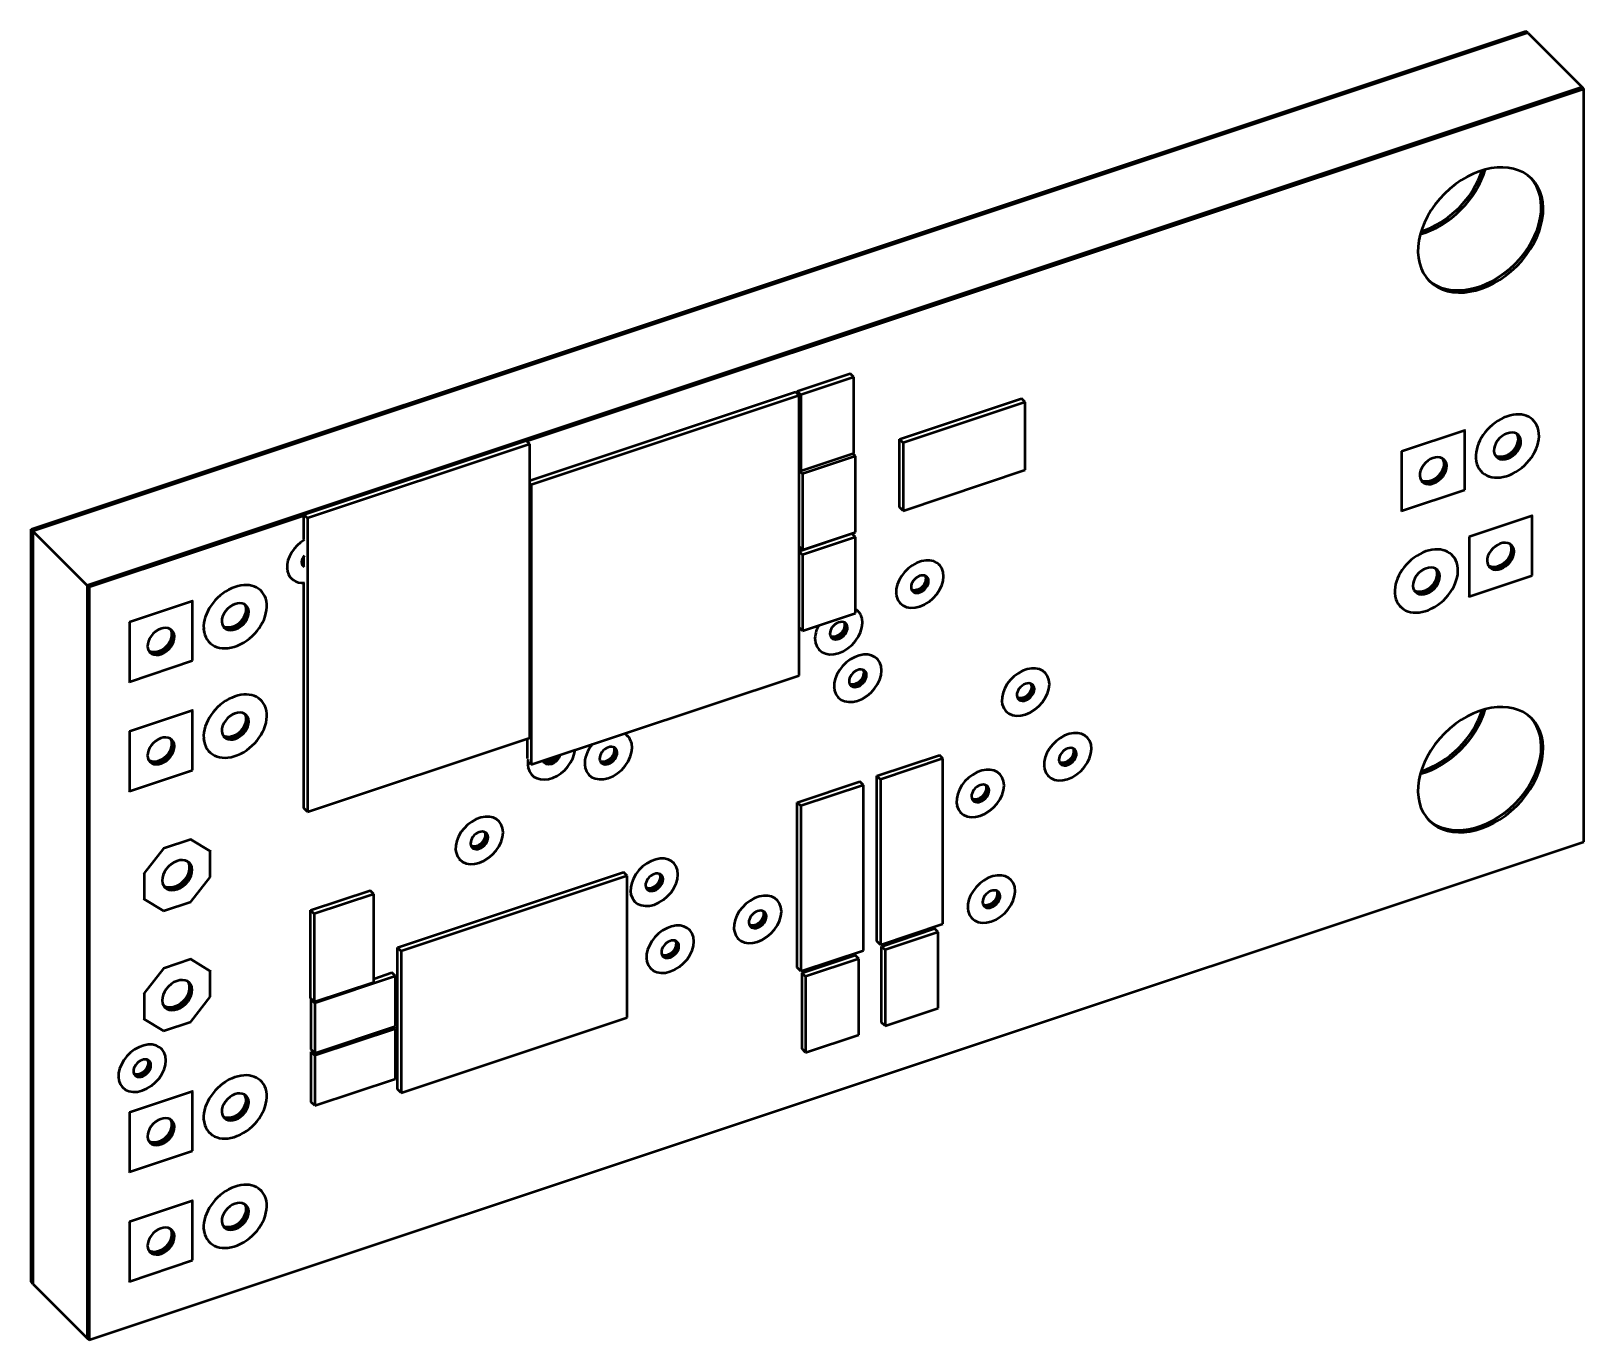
# Model space of a CAD drawing. Header units: millimetres. Extents: x 114 to 308, y 62 to 248.
# Drawn here: x 113.5 to 167.2, y 169.6 to 214.9 of the extents above; entities that cross this region are included whole.
import ezdxf

# ---------------------------------------------------------------- set-up
doc = ezdxf.new("R2010")
doc.units = ezdxf.units.MM
doc.header["$LTSCALE"] = 0.75
doc.layers.add('Visible', color=7, linetype='Continuous', lineweight=50)

msp = doc.modelspace()

# ---------------------------------------------------------------- linework, layer by layer
at = {"layer": 'Visible', "extrusion": (-0.707107, 0.408248, -0.57735)}
for p, q in [((113.513, 197.647, -57.629), (165.206, 214.878, -81.998)), ((165.272, 214.813, -81.905), (113.579, 197.582, -57.536)), ((165.272, 214.813, -81.905), (113.579, 197.582, -57.536)), ((165.272, 214.813, -81.905), (165.206, 214.878, -81.998)), ((165.272, 214.813, -81.905), (167.147, 212.938, -79.253)), ((167.147, 212.938, -79.253), (115.454, 195.707, -54.885)), ((167.147, 212.938, -79.253), (115.454, 195.707, -54.885)), ((167.213, 212.872, -79.16), (130.666, 200.69, -61.932)), ((167.147, 212.938, -79.253), (167.213, 212.872, -79.16)), ((167.213, 186.845, -97.565), (167.213, 212.872, -79.16)), ((140.008, 202.423, -67.313), (141.844, 203.035, -68.178)), ((141.969, 202.91, -68.002), (141.844, 203.035, -68.178)), ((141.969, 202.91, -68.002), (140.133, 202.298, -67.136)), ((141.969, 200.28, -69.861), (141.969, 202.91, -68.002)), ((130.761, 199.335, -62.958), (139.95, 202.398, -67.289)), ((140.075, 202.273, -67.113), (130.809, 199.184, -62.744)), ((140.075, 202.273, -67.113), (139.95, 202.398, -67.289)), ((140.008, 202.34, -67.371), (140.008, 202.423, -67.313)), ((140.133, 202.298, -67.136), (140.008, 202.423, -67.313)), ((140.075, 192.597, -73.954), (140.075, 202.273, -67.113)), ((140.133, 202.298, -67.136), (140.133, 199.668, -68.995)), ((143.545, 200.764, -70.986), (147.767, 202.172, -72.976)), ((147.892, 202.047, -72.799), (143.67, 200.639, -70.809)), ((147.892, 202.047, -72.799), (147.767, 202.172, -72.976)), ((147.892, 199.699, -74.459), (147.892, 202.047, -72.799)), ((165.438, 201.443, -85.987), (165.46, 201.421, -85.956)), ((163.091, 201.066, -84.533), (160.909, 200.338, -83.504)), ((163.069, 201.087, -84.564), (163.091, 201.066, -84.533)), ((163.091, 199.008, -85.988), (163.091, 201.066, -84.533)), ((122.95, 198.158, -58.266), (130.636, 200.72, -61.89)), ((130.761, 200.595, -61.713), (123.075, 198.033, -58.09)), ((130.761, 200.595, -61.713), (130.636, 200.72, -61.89)), ((130.761, 190.442, -68.892), (130.761, 200.595, -61.713)), ((143.545, 198.417, -72.646), (143.545, 200.764, -70.986)), ((143.67, 200.639, -70.809), (143.545, 200.764, -70.986)), ((143.67, 200.639, -70.809), (143.67, 198.292, -72.469)), ((160.887, 200.36, -83.535), (160.909, 200.338, -83.504)), ((160.909, 200.338, -83.504), (160.909, 198.281, -84.959)), ((140.133, 199.668, -68.995), (141.969, 200.28, -69.861)), ((142.024, 200.18, -69.971), (140.188, 199.568, -69.105)), ((142.024, 200.18, -69.971), (141.935, 200.269, -70.097)), ((142.024, 197.551, -71.83), (142.024, 200.18, -69.971)), ((163.454, 200.129, -85.513), (163.476, 200.107, -85.482)), ((163.468, 200.019, -85.601), (163.49, 199.997, -85.57)), ((163.476, 200.107, -85.482), (163.49, 199.997, -85.57)), ((130.809, 199.184, -62.744), (130.761, 199.232, -62.812)), ((140.133, 199.668, -68.995), (140.075, 199.726, -69.077)), ((140.075, 199.697, -69.288), (140.097, 199.704, -69.298)), ((140.188, 199.568, -69.105), (140.075, 199.681, -69.265)), ((140.188, 199.568, -69.105), (140.188, 196.939, -70.964)), ((143.67, 198.292, -72.469), (147.892, 199.699, -74.459)), ((163.653, 199.658, -85.987), (163.675, 199.636, -85.956)), ((130.809, 199.184, -62.744), (130.809, 189.509, -69.586)), ((160.909, 198.281, -84.959), (163.091, 199.008, -85.988)), ((122.95, 197.31, -58.866), (122.95, 198.158, -58.266)), ((123.075, 198.033, -58.09), (122.95, 198.158, -58.266)), ((143.67, 198.292, -72.469), (143.545, 198.417, -72.646)), ((160.887, 198.302, -84.99), (160.909, 198.281, -84.959)), ((113.579, 197.582, -57.536), (113.513, 197.647, -57.629)), ((113.513, 171.62, -76.033), (113.513, 197.647, -57.629)), ((122.95, 198.118, -58.295), (115.52, 195.641, -54.792)), ((123.075, 198.033, -58.09), (123.075, 187.88, -65.269)), ((165.421, 198.109, -88.271), (163.239, 197.382, -87.242)), ((165.399, 198.131, -88.302), (165.421, 198.109, -88.271)), ((165.421, 196.052, -89.726), (165.421, 198.109, -88.271)), ((113.579, 197.582, -57.536), (113.579, 171.554, -75.941)), ((113.579, 197.582, -57.536), (115.454, 195.707, -54.885)), ((113.579, 197.582, -57.536), (113.579, 171.554, -75.941)), ((140.075, 196.897, -71.267), (141.899, 197.505, -72.127)), ((140.188, 196.939, -70.964), (142.024, 197.551, -71.83)), ((142.024, 197.38, -71.95), (140.188, 196.768, -71.085)), ((142.024, 197.38, -71.95), (141.899, 197.505, -72.127)), ((142.024, 194.751, -73.809), (142.024, 197.38, -71.95)), ((163.217, 197.404, -87.273), (163.239, 197.382, -87.242)), ((163.239, 197.382, -87.242), (163.239, 195.324, -88.697)), ((122.95, 196.36, -59.538), (122.95, 196.713, -59.288)), ((140.188, 196.939, -70.964), (140.075, 197.052, -71.124)), ((140.188, 196.768, -71.085), (140.075, 196.881, -71.245)), ((140.188, 196.768, -71.085), (140.188, 194.139, -72.944)), ((162.633, 196.775, -87.305), (162.655, 196.753, -87.274)), ((122.345, 196.31, -59.145), (122.367, 196.288, -59.114)), ((122.359, 196.215, -59.223), (122.381, 196.193, -59.192)), ((122.367, 196.288, -59.114), (122.381, 196.193, -59.192)), ((144.896, 196.444, -74.997), (144.918, 196.422, -74.966)), ((163.239, 195.324, -88.697), (165.421, 196.052, -89.726)), ((115.454, 195.707, -54.885), (115.454, 169.679, -73.289)), ((115.454, 195.707, -54.885), (115.454, 169.679, -73.289)), ((115.454, 195.707, -54.885), (115.52, 195.641, -54.792)), ((115.52, 195.641, -54.792), (115.52, 169.614, -73.196)), ((121.444, 195.541, -59.052), (121.466, 195.519, -59.021)), ((122.494, 195.964, -59.495), (122.515, 195.942, -59.464)), ((122.95, 188.005, -65.446), (122.95, 195.792, -59.939)), ((119.097, 195.163, -57.598), (116.915, 194.436, -56.569)), ((119.075, 195.185, -57.629), (119.097, 195.163, -57.598)), ((119.097, 193.106, -59.053), (119.097, 195.163, -57.598)), ((143.407, 195.45, -74.646), (143.429, 195.428, -74.616)), ((143.421, 195.354, -74.724), (143.443, 195.333, -74.693)), ((143.429, 195.428, -74.616), (143.443, 195.333, -74.693)), ((143.556, 195.104, -74.997), (143.578, 195.082, -74.966)), ((160.65, 195.461, -86.831), (160.672, 195.439, -86.8)), ((160.663, 195.351, -86.919), (160.685, 195.329, -86.888)), ((160.672, 195.439, -86.8), (160.685, 195.329, -86.888)), ((160.849, 194.991, -87.305), (160.87, 194.969, -87.274)), ((163.217, 195.346, -88.728), (163.239, 195.324, -88.697)), ((116.893, 194.458, -56.6), (116.915, 194.436, -56.569)), ((116.915, 194.436, -56.569), (116.915, 192.378, -58.024)), ((140.188, 194.139, -72.944), (142.024, 194.751, -73.809)), ((142.091, 194.835, -74.151), (142.113, 194.813, -74.12)), ((119.46, 194.227, -58.579), (119.482, 194.205, -58.548)), ((119.474, 194.117, -58.666), (119.496, 194.095, -58.635)), ((119.482, 194.205, -58.548), (119.496, 194.095, -58.635)), ((140.188, 194.139, -72.944), (140.075, 194.252, -73.104)), ((119.659, 193.756, -59.052), (119.681, 193.734, -59.021)), ((140.602, 193.841, -73.801), (140.624, 193.819, -73.77)), ((140.616, 193.746, -73.878), (140.638, 193.724, -73.848)), ((140.624, 193.819, -73.77), (140.638, 193.724, -73.848)), ((140.751, 193.495, -74.151), (140.773, 193.473, -74.12)), ((116.915, 192.378, -58.024), (119.097, 193.106, -59.053)), ((142.751, 193.188, -75.782), (142.773, 193.166, -75.751)), ((116.893, 192.4, -58.055), (116.915, 192.378, -58.024)), ((130.809, 189.509, -69.586), (140.075, 192.597, -73.954)), ((148.553, 192.71, -80.223), (148.575, 192.689, -80.192)), ((121.444, 191.756, -61.728), (121.466, 191.734, -61.697)), ((141.262, 192.195, -75.432), (141.284, 192.173, -75.401)), ((141.276, 192.099, -75.509), (141.298, 192.077, -75.478)), ((141.284, 192.173, -75.401), (141.298, 192.077, -75.478)), ((141.411, 191.848, -75.782), (141.433, 191.826, -75.751)), ((147.064, 191.717, -79.872), (147.086, 191.695, -79.841)), ((119.097, 191.378, -60.274), (116.915, 190.651, -59.245)), ((119.075, 191.4, -60.305), (119.097, 191.378, -60.274)), ((119.097, 189.321, -61.729), (119.097, 191.378, -60.274)), ((147.078, 191.621, -79.95), (147.1, 191.599, -79.919)), ((147.086, 191.695, -79.841), (147.1, 191.599, -79.919)), ((147.213, 191.37, -80.223), (147.235, 191.349, -80.192)), ((116.893, 190.673, -59.276), (116.915, 190.651, -59.245)), ((116.915, 190.651, -59.245), (116.915, 188.593, -60.7)), ((119.46, 190.442, -61.255), (119.482, 190.42, -61.224)), ((119.474, 190.332, -61.343), (119.496, 190.31, -61.312)), ((119.482, 190.42, -61.224), (119.496, 190.31, -61.312)), ((123.075, 187.88, -65.269), (130.761, 190.442, -68.892)), ((130.684, 189.72, -69.701), (130.684, 190.416, -69.209)), ((134.126, 190.513, -71.575), (134.148, 190.491, -71.544)), ((150.01, 190.475, -82.834), (150.032, 190.453, -82.803)), ((119.659, 189.971, -61.728), (119.681, 189.949, -61.697)), ((130.809, 189.509, -69.586), (130.706, 189.612, -69.732)), ((142.758, 189.121, -78.663), (144.923, 189.842, -79.684)), ((145.048, 189.717, -79.507), (142.883, 188.996, -78.487)), ((145.048, 189.717, -79.507), (144.923, 189.842, -79.684)), ((145.048, 184.002, -83.549), (145.048, 189.717, -79.507)), ((116.915, 188.593, -60.7), (119.097, 189.321, -61.729)), ((130.669, 189.513, -69.838), (130.691, 189.491, -69.807)), ((130.683, 189.417, -69.915), (130.705, 189.395, -69.885)), ((130.691, 189.491, -69.807), (130.705, 189.395, -69.885)), ((130.818, 189.166, -70.188), (130.84, 189.145, -70.157)), ((132.637, 189.52, -71.224), (132.659, 189.498, -71.193)), ((132.651, 189.424, -71.302), (132.673, 189.402, -71.271)), ((132.659, 189.498, -71.193), (132.673, 189.402, -71.271)), ((132.786, 189.173, -71.575), (132.808, 189.151, -71.544)), ((142.758, 183.405, -82.705), (142.758, 189.121, -78.663)), ((142.883, 188.996, -78.487), (142.758, 189.121, -78.663)), ((146.985, 189.208, -81.591), (147.007, 189.186, -81.56)), ((148.521, 189.481, -82.483), (148.543, 189.46, -82.452)), ((148.535, 189.386, -82.561), (148.557, 189.364, -82.53)), ((148.543, 189.46, -82.452), (148.557, 189.364, -82.53)), ((148.67, 189.135, -82.834), (148.692, 189.113, -82.803)), ((116.893, 188.615, -60.731), (116.915, 188.593, -60.7)), ((140.009, 188.204, -77.367), (142.174, 188.926, -78.388)), ((142.299, 188.801, -78.211), (140.134, 188.079, -77.19)), ((142.299, 188.801, -78.211), (142.174, 188.926, -78.388)), ((142.299, 183.085, -82.252), (142.299, 188.801, -78.211)), ((142.883, 188.996, -78.487), (142.883, 183.28, -82.528)), ((123.075, 187.88, -65.269), (122.95, 188.005, -65.446)), ((140.009, 182.489, -81.409), (140.009, 188.204, -77.367)), ((140.134, 188.079, -77.19), (140.009, 188.204, -77.367)), ((140.134, 188.079, -77.19), (140.134, 182.364, -81.232)), ((145.497, 188.214, -81.241), (145.519, 188.192, -81.21)), ((145.511, 188.118, -81.318), (145.533, 188.096, -81.287)), ((145.519, 188.192, -81.21), (145.533, 188.096, -81.287)), ((129.663, 187.581, -70.492), (129.685, 187.559, -70.461)), ((145.645, 187.868, -81.591), (145.667, 187.846, -81.56)), ((119.04, 186.926, -63.383), (118.092, 186.609, -62.935)), ((119.019, 186.947, -63.414), (119.04, 186.926, -63.383)), ((119.711, 186.517, -64.146), (119.04, 186.926, -63.383)), ((115.52, 169.614, -73.196), (167.213, 186.845, -97.565)), ((118.092, 186.609, -62.935), (117.421, 185.753, -63.066)), ((118.07, 186.631, -62.966), (118.092, 186.609, -62.935)), ((119.69, 186.539, -64.177), (119.711, 186.517, -64.146)), ((119.711, 185.622, -64.779), (119.711, 186.517, -64.146)), ((128.174, 186.588, -70.142), (128.196, 186.566, -70.111)), ((128.188, 186.492, -70.219), (128.21, 186.47, -70.188)), ((128.196, 186.566, -70.111), (128.21, 186.47, -70.188)), ((128.323, 186.241, -70.492), (128.345, 186.219, -70.461)), ((135.712, 186.135, -75.792), (135.734, 186.113, -75.761)), ((117.399, 185.775, -63.097), (117.421, 185.753, -63.066)), ((117.421, 185.753, -63.066), (117.421, 184.859, -63.699)), ((119.04, 184.766, -64.91), (119.711, 185.622, -64.779)), ((126.188, 183.189, -71.141), (133.997, 185.792, -74.822)), ((134.122, 185.667, -74.645), (126.313, 183.064, -70.964)), ((134.122, 185.667, -74.645), (133.997, 185.792, -74.822)), ((134.122, 180.768, -78.109), (134.122, 185.667, -74.645)), ((147.37, 185.551, -84.449), (147.392, 185.529, -84.418)), ((117.399, 184.88, -63.73), (117.421, 184.859, -63.699)), ((117.421, 184.859, -63.699), (118.092, 184.45, -64.462)), ((118.092, 184.45, -64.462), (119.04, 184.766, -64.91)), ((123.18, 184.472, -68.106), (125.237, 185.158, -69.076)), ((125.362, 185.033, -68.899), (123.305, 184.347, -67.93)), ((125.362, 185.033, -68.899), (125.237, 185.158, -69.076)), ((125.362, 181.991, -71.05), (125.362, 185.033, -68.899)), ((134.223, 185.141, -75.442), (134.245, 185.119, -75.411)), ((134.237, 185.046, -75.52), (134.259, 185.024, -75.489)), ((134.245, 185.119, -75.411), (134.259, 185.024, -75.489)), ((134.372, 184.795, -75.792), (134.394, 184.773, -75.761)), ((139.287, 184.849, -79.229), (139.308, 184.827, -79.198)), ((123.18, 181.431, -70.257), (123.18, 184.472, -68.106)), ((123.305, 184.347, -67.93), (123.18, 184.472, -68.106)), ((123.305, 184.347, -67.93), (123.305, 181.306, -70.08)), ((145.882, 184.557, -84.099), (145.903, 184.536, -84.068)), ((145.896, 184.462, -84.176), (145.917, 184.44, -84.145)), ((145.903, 184.536, -84.068), (145.917, 184.44, -84.145)), ((146.03, 184.211, -84.449), (146.052, 184.189, -84.418)), ((136.262, 183.818, -77.819), (136.284, 183.796, -77.788)), ((137.798, 183.855, -78.879), (137.82, 183.834, -78.848)), ((137.812, 183.76, -78.956), (137.834, 183.738, -78.925)), ((137.82, 183.834, -78.848), (137.834, 183.738, -78.925)), ((142.883, 183.28, -82.528), (145.048, 184.002, -83.549)), ((142.923, 183.225, -82.948), (144.759, 183.837, -83.814)), ((144.884, 183.712, -83.637), (143.048, 183.1, -82.772)), ((144.884, 183.712, -83.637), (144.759, 183.837, -83.814)), ((144.884, 181.083, -85.496), (144.884, 183.712, -83.637)), ((126.188, 178.29, -74.605), (126.188, 183.189, -71.141)), ((126.313, 183.064, -70.964), (126.188, 183.189, -71.141)), ((137.947, 183.509, -79.229), (137.968, 183.487, -79.198)), ((142.883, 183.28, -82.528), (142.758, 183.405, -82.705)), ((142.923, 180.596, -84.807), (142.923, 183.225, -82.948)), ((143.048, 183.1, -82.772), (142.923, 183.225, -82.948)), ((119.04, 182.778, -66.316), (118.092, 182.462, -65.868)), ((119.019, 182.8, -66.346), (119.04, 182.778, -66.316)), ((119.711, 182.369, -67.079), (119.04, 182.778, -66.316)), ((126.313, 183.064, -70.964), (126.313, 178.165, -74.428)), ((134.773, 182.825, -77.469), (134.795, 182.803, -77.438)), ((134.787, 182.729, -77.546), (134.809, 182.707, -77.515)), ((134.795, 182.803, -77.438), (134.809, 182.707, -77.515)), ((140.134, 182.364, -81.232), (142.299, 183.085, -82.252)), ((140.173, 182.309, -81.652), (142.009, 182.921, -82.518)), ((142.134, 182.796, -82.341), (140.298, 182.184, -81.475)), ((142.134, 182.796, -82.341), (142.009, 182.921, -82.518)), ((142.134, 180.167, -84.2), (142.134, 182.796, -82.341)), ((143.048, 183.1, -82.772), (143.048, 180.471, -84.631)), ((118.092, 182.462, -65.868), (117.421, 181.605, -65.999)), ((118.07, 182.483, -65.899), (118.092, 182.462, -65.868)), ((119.69, 182.391, -67.11), (119.711, 182.369, -67.079)), ((119.711, 181.474, -67.712), (119.711, 182.369, -67.079)), ((126.113, 182.191, -71.44), (123.324, 181.261, -70.125)), ((125.362, 182.107, -71.321), (125.988, 182.316, -71.616)), ((126.113, 182.191, -71.44), (125.988, 182.316, -71.616)), ((126.113, 180.46, -72.664), (126.113, 182.191, -71.44)), ((134.922, 182.478, -77.819), (134.944, 182.456, -77.788)), ((140.134, 182.364, -81.232), (140.009, 182.489, -81.409)), ((140.173, 179.68, -83.511), (140.173, 182.309, -81.652)), ((140.298, 182.184, -81.475), (140.173, 182.309, -81.652)), ((140.298, 182.184, -81.475), (140.298, 179.555, -83.334)), ((117.399, 181.627, -66.03), (117.421, 181.605, -65.999)), ((117.421, 181.605, -65.999), (117.421, 180.711, -66.632)), ((123.305, 181.306, -70.08), (125.362, 181.991, -71.05)), ((119.04, 180.618, -67.843), (119.711, 181.474, -67.712)), ((123.305, 181.306, -70.08), (123.18, 181.431, -70.257)), ((123.199, 181.386, -70.302), (123.218, 181.393, -70.311)), ((123.199, 179.655, -71.526), (123.199, 181.386, -70.302)), ((123.324, 181.261, -70.125), (123.199, 181.386, -70.302)), ((123.324, 181.261, -70.125), (123.324, 179.53, -71.349)), ((143.048, 180.471, -84.631), (144.884, 181.083, -85.496)), ((117.399, 180.733, -66.663), (117.421, 180.711, -66.632)), ((117.421, 180.711, -66.632), (118.092, 180.302, -67.395)), ((118.092, 180.302, -67.395), (119.04, 180.618, -67.843)), ((123.324, 179.53, -71.349), (126.113, 180.46, -72.664)), ((126.113, 180.376, -72.723), (126.05, 180.439, -72.812)), ((126.313, 178.165, -74.428), (134.122, 180.768, -78.109)), ((143.048, 180.471, -84.631), (142.923, 180.596, -84.807)), ((126.113, 180.376, -72.723), (123.324, 179.447, -71.408)), ((126.113, 178.645, -73.947), (126.113, 180.376, -72.723)), ((140.298, 179.555, -83.334), (142.134, 180.167, -84.2)), ((118.004, 179.703, -67.819), (118.026, 179.681, -67.788)), ((123.324, 179.53, -71.349), (123.199, 179.655, -71.526)), ((123.199, 179.572, -71.585), (123.262, 179.593, -71.615)), ((123.199, 177.841, -72.809), (123.199, 179.572, -71.585)), ((123.324, 179.447, -71.408), (123.199, 179.572, -71.585)), ((123.324, 179.447, -71.408), (123.324, 177.716, -72.632)), ((140.298, 179.555, -83.334), (140.173, 179.68, -83.511)), ((116.516, 178.709, -67.469), (116.537, 178.687, -67.438)), ((116.53, 178.613, -67.547), (116.551, 178.592, -67.516)), ((116.537, 178.687, -67.438), (116.551, 178.592, -67.516)), ((116.664, 178.363, -67.819), (116.686, 178.341, -67.788)), ((121.444, 178.586, -71.04), (121.466, 178.565, -71.01)), ((123.324, 177.716, -72.632), (126.113, 178.645, -73.947)), ((126.313, 178.165, -74.428), (126.188, 178.29, -74.605)), ((119.097, 178.209, -69.586), (116.915, 177.482, -68.557)), ((119.075, 178.231, -69.617), (119.097, 178.209, -69.586)), ((119.097, 176.151, -71.041), (119.097, 178.209, -69.586)), ((123.324, 177.716, -72.632), (123.199, 177.841, -72.809)), ((116.893, 177.503, -68.588), (116.915, 177.482, -68.557)), ((116.915, 177.482, -68.557), (116.915, 175.424, -70.012)), ((119.46, 177.273, -70.567), (119.482, 177.251, -70.536)), ((119.482, 177.251, -70.536), (119.496, 177.14, -70.624)), ((119.474, 177.162, -70.655), (119.496, 177.14, -70.624)), ((119.659, 176.802, -71.04), (119.681, 176.78, -71.01)), ((116.915, 175.424, -70.012), (119.097, 176.151, -71.041)), ((116.893, 175.446, -70.043), (116.915, 175.424, -70.012)), ((121.444, 174.802, -73.717), (121.466, 174.78, -73.686)), ((119.097, 174.424, -72.263), (116.915, 173.697, -71.234)), ((119.075, 174.446, -72.293), (119.097, 174.424, -72.263)), ((119.097, 172.367, -73.717), (119.097, 174.424, -72.263)), ((116.893, 173.719, -71.265), (116.915, 173.697, -71.234)), ((116.915, 173.697, -71.234), (116.915, 171.639, -72.689)), ((119.46, 173.488, -73.243), (119.482, 173.466, -73.212)), ((119.482, 173.466, -73.212), (119.496, 173.356, -73.3)), ((119.474, 173.377, -73.331), (119.496, 173.356, -73.3)), ((119.659, 173.017, -73.717), (119.681, 172.995, -73.686)), ((116.915, 171.639, -72.689), (119.097, 172.367, -73.717)), ((113.579, 171.554, -75.941), (113.513, 171.62, -76.033)), ((113.579, 171.554, -75.941), (115.454, 169.679, -73.289)), ((116.893, 171.661, -72.72), (116.915, 171.639, -72.689)), ((115.454, 169.679, -73.289), (115.52, 169.614, -73.196))]:
    msp.add_line(p, q, dxfattribs=at)
at = {"layer": 'Visible', "extrusion": (-0.5, 0.5, -0.707107)}
for centre, radius in [((-262.788, -34.443, 78.805), 2.5), ((-258.162, -42.799, 78.761), 0.538), ((-255.742, -41.088, 78.761), 0.538), ((-255.299, -46.374, 78.761), 0.538), ((-240.416, -27.257, 78.761), 0.35), ((-252.878, -44.663, 78.761), 0.538), ((-222.88, -4.708, 78.761), 0.538), ((-237.295, -26.061, 78.761), 0.35), ((-220.459, -2.996, 78.761), 0.538), ((-236.597, -28.367, 78.761), 0.35), ((-240.362, -34.647, 78.761), 0.35), ((-249.589, -53.108, 78.805), 2.5), ((-220.204, -8.493, 78.761), 0.538), ((-217.783, -6.781, 78.761), 0.538), ((-228.607, -22.417, 78.761), 0.35), ((-239.812, -38.34, 78.761), 0.35), ((-236.777, -36.583, 78.761), 0.35), ((-223.378, -20.886, 78.761), 0.35), ((-215.14, -11.639, 78.761), 0.6), ((-226.632, -28.382, 78.761), 0.35), ((-234.463, -40.624, 78.761), 0.35), ((-228.251, -33.242, 78.761), 0.35), ((-225.383, -31.248, 78.761), 0.35), ((-212.207, -15.787, 78.761), 0.6), ((-209.563, -17.106, 78.761), 0.35), ((-210.891, -21.662, 78.761), 0.538), ((-208.471, -19.95, 78.761), 0.538), ((-208.215, -25.447, 78.761), 0.538), ((-205.795, -23.735, 78.761), 0.538)]:
    msp.add_circle(centre, radius, dxfattribs=at)
at = {"layer": 'Visible', "extrusion": (0.5, -0.5, 0.707107)}
for centre, radius, start, end in [((262.788, -34.443, -82.686), 2.5, 230.9185, 309.0815), ((262.788, -34.443, -82.817), 2.5, 233.3695, 306.6305), ((262.788, -34.443, -78.936), 2.5, 181.5042, 358.4958), ((258.162, -42.799, -78.761), 1.262, 334.3785, 147.9498), ((258.162, -42.799, -78.761), 1.262, 154.3785, 334.3785), ((258.162, -42.799, -78.936), 0.538, 189.3689, 350.6311), ((258.162, -42.799, -78.936), 0.538, 189.3689, 350.6311), ((258.162, -42.799, -78.848), 0.537, 184.6688, 355.3312), ((255.742, -41.088, -78.936), 0.537, 189.3689, 350.6311), ((255.742, -41.088, -78.936), 0.537, 189.3689, 350.6311), ((255.742, -41.088, -78.848), 0.538, 184.6688, 355.3312), ((226.131, -5.334, -78.761), 0.948, 69.8146, 148.4854), ((252.878, -44.663, -78.761), 1.262, 334.3785, 147.9498), ((255.299, -46.374, -78.936), 0.538, 189.3689, 350.6311), ((255.299, -46.374, -78.936), 0.538, 189.3689, 350.6311), ((255.299, -46.374, -78.848), 0.538, 184.6688, 355.3312), ((240.416, -27.257, -78.761), 0.948, 335.9855, 148.4854), ((226.131, -5.334, -78.761), 0.948, 155.9855, 219.6566), ((226.131, -5.334, -78.936), 0.35, 194.4775, 205.5409), ((226.131, -5.334, -78.936), 0.35, 194.4775, 205.5409), ((226.131, -5.334, -78.848), 0.35, 187.1808, 195.5291), ((240.416, -27.257, -78.761), 0.948, 155.9855, 335.9855), ((240.416, -27.257, -78.936), 0.35, 194.4775, 345.5225), ((240.416, -27.257, -78.936), 0.35, 194.4775, 345.5225), ((240.416, -27.257, -78.848), 0.35, 187.1808, 352.8192), ((252.878, -44.663, -78.761), 1.262, 154.3785, 334.3785), ((252.878, -44.663, -78.936), 0.537, 189.3689, 350.6311), ((252.878, -44.663, -78.936), 0.537, 189.3689, 350.6311), ((252.878, -44.663, -78.848), 0.537, 184.6688, 355.3312), ((222.88, -4.708, -78.761), 1.262, 334.3785, 147.9498), ((222.88, -4.708, -78.761), 1.262, 154.3785, 334.3785), ((222.88, -4.708, -78.936), 0.538, 189.3689, 350.6311), ((222.88, -4.708, -78.936), 0.538, 189.3689, 350.6311), ((222.88, -4.708, -78.848), 0.538, 184.6688, 355.3312), ((237.295, -26.061, -78.761), 0.948, 155.9855, 335.9855), ((237.295, -26.061, -78.936), 0.35, 194.4775, 345.5225), ((237.295, -26.061, -78.936), 0.35, 194.4775, 345.5225), ((237.295, -26.061, -78.848), 0.35, 187.1808, 352.8192), ((237.295, -26.061, -78.761), 0.948, 335.9855, 9.6435), ((220.459, -2.996, -78.936), 0.538, 189.3689, 350.6311), ((220.459, -2.996, -78.936), 0.538, 189.3689, 350.6311), ((220.459, -2.996, -78.848), 0.538, 184.6688, 355.3312), ((237.295, -26.061, -78.761), 0.948, 112.3437, 148.4854), ((236.597, -28.367, -78.761), 0.948, 335.9855, 148.4854), ((236.597, -28.367, -78.761), 0.948, 155.9855, 335.9855), ((240.362, -34.647, -78.761), 0.948, 335.9855, 148.4854), ((236.597, -28.367, -78.936), 0.35, 194.4775, 345.5225), ((236.597, -28.367, -78.936), 0.35, 194.4775, 345.5225), ((236.597, -28.367, -78.848), 0.35, 187.1808, 352.8192), ((240.362, -34.647, -78.761), 0.948, 155.9855, 335.9855), ((240.362, -34.647, -78.936), 0.35, 194.4775, 345.5225), ((240.362, -34.647, -78.936), 0.35, 194.4775, 345.5225), ((240.362, -34.647, -78.848), 0.35, 187.1808, 352.8192), ((220.204, -8.493, -78.761), 1.262, 334.3785, 147.9498), ((220.204, -8.493, -78.761), 1.262, 154.3785, 334.3785), ((220.204, -8.493, -78.936), 0.538, 189.3689, 350.6311), ((220.204, -8.493, -78.936), 0.538, 189.3689, 350.6311), ((220.204, -8.493, -78.848), 0.538, 184.6688, 355.3312), ((249.589, -53.108, -82.686), 2.5, 230.9185, 309.0815), ((249.589, -53.108, -82.817), 2.5, 233.3695, 306.6305), ((239.812, -38.34, -78.761), 0.948, 335.9855, 148.4854), ((249.589, -53.108, -78.936), 2.5, 181.5042, 358.4958), ((217.783, -6.781, -78.936), 0.538, 189.3689, 350.6311), ((217.783, -6.781, -78.936), 0.538, 189.3689, 350.6311), ((217.783, -6.781, -78.848), 0.538, 184.6688, 355.3312), ((228.607, -22.417, -78.761), 0.948, 96.5267, 148.4855), ((228.607, -22.417, -78.761), 0.948, 155.9855, 335.9855), ((228.607, -22.417, -78.936), 0.35, 194.4775, 345.5225), ((228.607, -22.417, -78.936), 0.35, 194.4775, 345.5225), ((228.607, -22.417, -78.761), 0.948, 335.9855, 12.9445), ((239.812, -38.34, -78.761), 0.948, 155.9855, 335.9855), ((227.211, -20.456, -78.761), 0.948, 133.3886, 148.4855), ((227.211, -20.456, -78.761), 0.948, 155.9855, 319.3818), ((227.211, -20.456, -78.936), 0.35, 194.4775, 283.371), ((227.211, -20.456, -78.936), 0.35, 194.4775, 283.371), ((227.211, -20.456, -78.848), 0.35, 187.1808, 297.5597), ((228.607, -22.417, -78.848), 0.35, 187.1808, 352.8192), ((239.812, -38.34, -78.936), 0.35, 194.4775, 345.5225), ((239.812, -38.34, -78.936), 0.35, 194.4775, 345.5225), ((239.812, -38.34, -78.848), 0.35, 187.1808, 352.8192), ((236.777, -36.583, -78.761), 0.948, 335.9855, 148.4854), ((236.777, -36.583, -78.761), 0.948, 155.9855, 335.9855), ((236.777, -36.583, -78.936), 0.35, 194.4775, 345.5225), ((236.777, -36.583, -78.936), 0.35, 194.4775, 345.5225), ((236.777, -36.583, -78.848), 0.35, 187.1808, 352.8192), ((223.378, -20.886, -78.761), 0.948, 335.9855, 148.4854), ((223.378, -20.886, -78.761), 0.948, 155.9855, 335.9855), ((223.378, -20.886, -78.936), 0.35, 194.4775, 345.5225), ((223.378, -20.886, -78.936), 0.35, 194.4775, 345.5225), ((223.378, -20.886, -78.848), 0.35, 187.1808, 352.8192), ((226.632, -28.382, -78.761), 0.948, 335.9855, 148.4854), ((215.14, -11.639, -78.936), 0.6, 188.3855, 351.6145), ((215.14, -11.639, -78.936), 0.6, 188.3855, 351.6145), ((215.14, -11.639, -78.848), 0.6, 184.1815, 355.8185), ((226.632, -28.382, -78.761), 0.948, 155.9855, 335.9855), ((226.632, -28.382, -78.936), 0.35, 194.4775, 345.5225), ((226.632, -28.382, -78.936), 0.35, 194.4775, 345.5225), ((226.632, -28.382, -78.848), 0.35, 187.1808, 352.8192), ((234.463, -40.624, -78.761), 0.948, 335.9856, 148.4855), ((234.463, -40.624, -78.761), 0.948, 155.9856, 335.9856), ((228.251, -33.242, -78.761), 0.948, 335.9855, 148.4854), ((234.463, -40.624, -78.936), 0.35, 194.4775, 345.5225), ((234.463, -40.624, -78.936), 0.35, 194.4775, 345.5225), ((234.463, -40.624, -78.848), 0.35, 187.1808, 352.8192), ((228.251, -33.242, -78.761), 0.948, 155.9855, 335.9855), ((228.251, -33.242, -78.936), 0.35, 194.4775, 345.5225), ((228.251, -33.242, -78.936), 0.35, 194.4775, 345.5225), ((228.251, -33.242, -78.848), 0.35, 187.1808, 352.8192), ((225.383, -31.248, -78.761), 0.948, 335.9855, 148.4854), ((225.383, -31.248, -78.761), 0.948, 155.9855, 335.9855), ((225.383, -31.248, -78.936), 0.35, 194.4775, 345.5225), ((225.383, -31.248, -78.936), 0.35, 194.4775, 345.5225), ((225.383, -31.248, -78.848), 0.35, 187.1808, 352.8192), ((212.207, -15.787, -78.936), 0.6, 188.3855, 351.6145), ((212.207, -15.787, -78.936), 0.6, 188.3855, 351.6145), ((212.207, -15.787, -78.848), 0.6, 184.1815, 355.8185), ((209.563, -17.106, -78.761), 0.948, 335.9855, 148.4854), ((209.563, -17.106, -78.761), 0.948, 155.9855, 335.9855), ((209.563, -17.106, -78.936), 0.35, 194.4775, 345.5225), ((209.563, -17.106, -78.936), 0.35, 194.4775, 345.5225), ((209.563, -17.106, -78.848), 0.35, 187.1808, 352.8192), ((210.891, -21.662, -78.761), 1.262, 334.3785, 147.9498), ((210.891, -21.662, -78.761), 1.262, 154.3785, 334.3785), ((210.891, -21.662, -78.936), 0.538, 189.3689, 350.6311), ((210.891, -21.662, -78.936), 0.538, 189.3689, 350.6311), ((210.891, -21.662, -78.848), 0.538, 184.6688, 355.3312), ((208.471, -19.95, -78.936), 0.537, 189.3689, 350.6311), ((208.471, -19.95, -78.936), 0.537, 189.3689, 350.6311), ((208.471, -19.95, -78.848), 0.538, 184.6688, 355.3312), ((208.215, -25.447, -78.761), 1.262, 334.3784, 147.9498), ((208.215, -25.447, -78.761), 1.262, 154.3784, 334.3784), ((208.215, -25.447, -78.936), 0.538, 189.3689, 350.6311), ((208.215, -25.447, -78.936), 0.538, 189.3689, 350.6311), ((208.215, -25.447, -78.848), 0.538, 184.6688, 355.3312), ((205.795, -23.735, -78.936), 0.538, 189.3689, 350.6311), ((205.795, -23.735, -78.936), 0.538, 189.3689, 350.6311), ((205.795, -23.735, -78.848), 0.538, 184.6688, 355.3312)]:
    msp.add_arc(centre, radius, start, end, dxfattribs=at)
at = {"layer": 'Visible', "extrusion": (-0.5, 0.5, -0.707107)}
for centre, radius, start, end in [((-262.788, -34.443, 82.686), 2.5, 230.9185, 309.0815), ((-262.788, -34.443, 78.936), 2.5, 181.5042, 358.4958), ((-258.162, -42.799, 78.936), 0.537, 189.3689, 350.6311), ((-258.162, -42.799, 78.848), 0.538, 184.6688, 355.3312), ((-258.162, -42.799, 78.805), 0.538, 182.3324, 357.6676), ((-255.742, -41.088, 78.936), 0.538, 189.3689, 350.6311), ((-255.742, -41.088, 78.848), 0.537, 184.6688, 355.3312), ((-255.742, -41.088, 78.805), 0.537, 182.3324, 357.6676), ((-255.299, -46.374, 78.936), 0.538, 189.3689, 350.6311), ((-255.299, -46.374, 78.848), 0.538, 184.6688, 355.3312), ((-255.299, -46.374, 78.805), 0.537, 182.3324, 357.6676), ((-226.131, -5.334, 78.761), 0.35, 350.0363, 80.4925), ((-226.131, -5.334, 78.936), 0.35, 334.4591, 345.5225), ((-226.131, -5.334, 78.848), 0.35, 344.4709, 352.8192), ((-226.131, -5.334, 78.805), 0.35, 350.0363, 356.4167), ((-240.416, -27.257, 78.936), 0.35, 194.4775, 345.5225), ((-240.416, -27.257, 78.848), 0.35, 187.1808, 352.8192), ((-240.416, -27.257, 78.805), 0.35, 183.5833, 356.4167), ((-252.878, -44.663, 78.936), 0.538, 189.3689, 350.6311), ((-252.878, -44.663, 78.848), 0.538, 184.6688, 355.3312), ((-252.878, -44.663, 78.805), 0.537, 182.3324, 357.6676), ((-222.88, -4.708, 78.936), 0.538, 189.3689, 350.6311), ((-222.88, -4.708, 78.848), 0.538, 184.6688, 355.3312), ((-222.88, -4.708, 78.805), 0.538, 182.3324, 357.6676), ((-237.295, -26.061, 78.936), 0.35, 194.4775, 345.5225), ((-237.295, -26.061, 78.848), 0.35, 187.1808, 352.8192), ((-237.295, -26.061, 78.805), 0.35, 183.5833, 356.4167), ((-220.459, -2.996, 78.936), 0.538, 189.3689, 350.6311), ((-220.459, -2.996, 78.848), 0.538, 184.6688, 355.3312), ((-220.459, -2.996, 78.805), 0.538, 182.3324, 357.6676), ((-236.597, -28.367, 78.936), 0.35, 194.4775, 345.5225), ((-236.597, -28.367, 78.848), 0.35, 187.1808, 352.8192), ((-236.597, -28.367, 78.805), 0.35, 183.5833, 356.4167), ((-240.362, -34.647, 78.936), 0.35, 194.4775, 345.5225), ((-240.362, -34.647, 78.848), 0.35, 187.1808, 352.8192), ((-240.362, -34.647, 78.805), 0.35, 183.5833, 356.4167), ((-220.204, -8.493, 78.936), 0.538, 189.3689, 350.6311), ((-220.204, -8.493, 78.848), 0.538, 184.6688, 355.3312), ((-220.204, -8.493, 78.805), 0.538, 182.3324, 357.6676), ((-249.589, -53.108, 82.686), 2.5, 230.9185, 309.0815), ((-249.589, -53.108, 78.936), 2.5, 181.5042, 358.4958), ((-217.783, -6.781, 78.936), 0.538, 189.3689, 350.6311), ((-217.783, -6.781, 78.848), 0.538, 184.6688, 355.3312), ((-217.783, -6.781, 78.805), 0.538, 182.3324, 357.6676), ((-228.607, -22.417, 78.936), 0.35, 194.4775, 345.5225), ((-227.211, -20.456, 78.761), 0.35, 229.8958, 20.6329), ((-227.211, -20.456, 78.936), 0.35, 256.629, 345.5225), ((-227.211, -20.456, 78.848), 0.35, 242.4403, 352.8192), ((-227.211, -20.456, 78.805), 0.35, 236.0372, 356.4167), ((-228.607, -22.417, 78.848), 0.35, 187.1808, 352.8192), ((-228.607, -22.417, 78.805), 0.35, 183.5833, 356.4167), ((-239.812, -38.34, 78.936), 0.35, 194.4775, 345.5225), ((-239.812, -38.34, 78.848), 0.35, 187.1808, 352.8192), ((-239.812, -38.34, 78.805), 0.35, 183.5833, 356.4167), ((-236.777, -36.583, 78.936), 0.35, 194.4775, 345.5225), ((-236.777, -36.583, 78.848), 0.35, 187.1808, 352.8192), ((-236.777, -36.583, 78.805), 0.35, 183.5833, 356.4167), ((-223.378, -20.886, 78.936), 0.35, 194.4775, 345.5225), ((-223.378, -20.886, 78.848), 0.35, 187.1808, 352.8192), ((-223.378, -20.886, 78.805), 0.35, 183.5833, 356.4167), ((-215.14, -11.639, 78.936), 0.6, 188.3855, 351.6145), ((-215.14, -11.639, 78.848), 0.6, 184.1815, 355.8185), ((-215.14, -11.639, 78.805), 0.6, 182.0894, 357.9106), ((-226.632, -28.382, 78.936), 0.35, 194.4775, 345.5225), ((-226.632, -28.382, 78.848), 0.35, 187.1808, 352.8192), ((-226.632, -28.382, 78.805), 0.35, 183.5833, 356.4167), ((-234.463, -40.624, 78.936), 0.35, 194.4775, 345.5225), ((-234.463, -40.624, 78.848), 0.35, 187.1808, 352.8192), ((-234.463, -40.624, 78.805), 0.35, 183.5833, 356.4167), ((-228.251, -33.242, 78.936), 0.35, 194.4775, 345.5225), ((-228.251, -33.242, 78.848), 0.35, 187.1808, 352.8192), ((-228.251, -33.242, 78.805), 0.35, 183.5833, 356.4167), ((-225.383, -31.248, 78.936), 0.35, 194.4775, 345.5225), ((-225.383, -31.248, 78.848), 0.35, 187.1808, 352.8192), ((-225.383, -31.248, 78.805), 0.35, 183.5833, 356.4167), ((-212.207, -15.787, 78.936), 0.6, 188.3855, 351.6145), ((-212.207, -15.787, 78.848), 0.6, 184.1815, 355.8185), ((-212.207, -15.787, 78.805), 0.6, 182.0894, 357.9106), ((-209.563, -17.106, 78.936), 0.35, 194.4775, 345.5225), ((-209.563, -17.106, 78.848), 0.35, 187.1808, 352.8192), ((-209.563, -17.106, 78.805), 0.35, 183.5833, 356.4167), ((-210.891, -21.662, 78.936), 0.538, 189.3689, 350.6311), ((-210.891, -21.662, 78.848), 0.538, 184.6688, 355.3312), ((-210.891, -21.662, 78.805), 0.538, 182.3324, 357.6676), ((-208.471, -19.95, 78.936), 0.538, 189.3689, 350.6311), ((-208.471, -19.95, 78.848), 0.538, 184.6688, 355.3312), ((-208.471, -19.95, 78.805), 0.538, 182.3324, 357.6676), ((-208.215, -25.447, 78.936), 0.538, 189.3689, 350.6311), ((-208.215, -25.447, 78.848), 0.538, 184.6688, 355.3312), ((-208.215, -25.447, 78.805), 0.538, 182.3324, 357.6676), ((-205.795, -23.735, 78.936), 0.538, 189.3689, 350.6311), ((-205.795, -23.735, 78.848), 0.538, 184.6688, 355.3312), ((-205.795, -23.735, 78.805), 0.538, 182.3324, 357.6676)]:
    msp.add_arc(centre, radius, start, end, dxfattribs=at)

doc.saveas('drawing.dxf')
